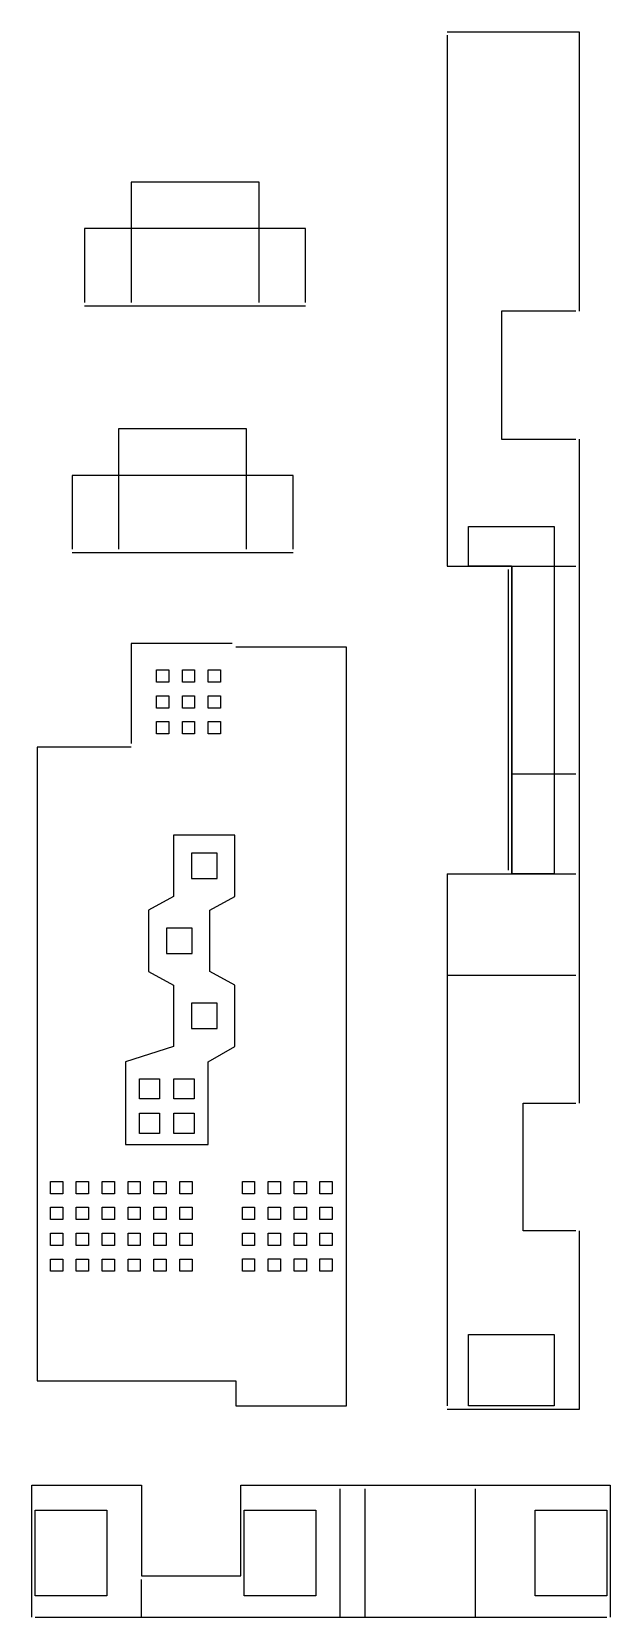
# Model space of a CAD drawing. Extents: x 63 to 144, y 38 to 260.
import ezdxf

# ---------------------------------------------------------------- set-up
doc = ezdxf.new("R2010")
doc.units = 0
doc.header["$MEASUREMENT"] = 0
for name, color, linetype in [('BOT_Deepen', 3, 'CONTINUOUS'), ('BOT_Partial_CutOut_45', 4, 'CONTINUOUS'), ('TOP_Deepen', 6, 'CONTINUOUS'), ('TOP_Full_CutOut_45', 5, 'CONTINUOUS'), ('TOP_Full_CutOut_90', 7, 'CONTINUOUS'), ('TOP_Partial_CutOut_45', 1, 'CONTINUOUS')]:
    doc.layers.add(name, color=color, linetype=linetype)

msp = doc.modelspace()

# ---------------------------------------------------------------- linework, layer by layer
at = {"layer": 'BOT_Deepen'}
for points in [[(100.859389, 221.859185), (100.858951, 232.219951), (94.358952, 232.219677), (94.358677, 238.719666), (76.442028, 238.718154), (76.442303, 232.218154), (69.942303, 232.21788), (69.94274, 221.85788)], [(99.114541, 187.288262), (99.114541, 197.649029), (92.614541, 197.649029), (92.614541, 204.149017), (74.697892, 204.148262), (74.697892, 197.648262), (68.197892, 197.648262), (68.197892, 187.288262)]]:
    msp.add_lwpolyline(points, dxfattribs=at)
at = {"layer": 'BOT_Partial_CutOut_45'}
for points in [[(120.676867, 184.941438), (138.676867, 184.941438)], [(76.476055, 159.596389), (63.297877, 159.596677), (63.294078, 70.816239), (91.102438, 70.815032), (91.102287, 67.318289), (106.576366, 67.314418), (106.58182, 173.594448), (91.106793, 173.593595)], [(129.726867, 155.841418), (138.676867, 155.841418)], [(120.676867, 127.661518), (138.676867, 127.661518)], [(109.193824, 37.699575), (109.193824, 55.699575)], [(124.668695, 37.699575), (124.668695, 55.699575)], [(77.888721, 37.699575), (77.888721, 42.999575)]]:
    msp.add_lwpolyline(points, dxfattribs=at)
at = {"layer": 'TOP_Deepen'}
for points in [[(129.676867, 184.941438), (123.676867, 184.941438), (123.676867, 190.491721), (135.676867, 190.491721), (135.676867, 184.941438), (135.676867, 141.844644), (129.726867, 141.844644), (129.726867, 184.941438), (129.726867, 155.841418), (129.726867, 141.844644)], [(90.975447, 138.663645), (90.975814, 147.237177), (82.40227, 147.237544), (82.401903, 138.664012), (78.901812, 136.737704), (78.901445, 128.164173), (82.40137, 126.237565), (82.401003, 117.664033), (75.645987, 115.492763), (75.645491, 103.909418), (87.22887, 103.908922), (87.229366, 115.492267), (90.974548, 117.663666), (90.974915, 126.237198), (87.474988, 128.163806), (87.475355, 136.737337), (90.975447, 138.663645)]]:
    msp.add_lwpolyline(points, dxfattribs=at)
for points in [[(135.676867, 67.314418), (123.676867, 67.314418), (123.676867, 77.314418), (135.676867, 77.314418)], [(63.038701, 40.699575), (63.038701, 52.699575), (73.038701, 52.699575), (73.038701, 40.699575)], [(92.292901, 40.699575), (92.292901, 52.699575), (102.292901, 52.699575), (102.292901, 40.699575)], [(133.018682, 40.699575), (133.018682, 52.699575), (143.018682, 52.699575), (143.018682, 40.699575)]]:
    msp.add_lwpolyline(points, close=True, dxfattribs=at)
at = {"layer": 'TOP_Full_CutOut_45'}
for points in [[(120.676867, 259.288171), (120.676867, 184.941438)], [(94.359389, 221.85891), (94.358952, 232.219677), (76.442303, 232.218154), (76.44274, 221.858154)], [(92.614541, 187.288262), (92.614541, 197.649029), (74.697892, 197.648262), (74.697892, 187.288262)], [(120.676867, 141.844644), (120.676867, 127.661518), (120.676867, 67.314418)], [(63.038701, 37.699575), (77.888721, 37.699575), (105.697081, 37.699575), (109.193824, 37.699575), (124.668695, 37.699575), (143.018682, 37.699575)]]:
    msp.add_lwpolyline(points, dxfattribs=at)
at = {"layer": 'TOP_Full_CutOut_90', "color": 7}
for points in [[(120.676867, 259.788171), (139.176867, 259.788171), (139.176867, 220.654458)], [(100.85941, 221.359185), (94.35941, 221.35891), (76.442761, 221.358154), (69.942761, 221.35788)], [(139.176867, 202.737809), (139.176867, 184.941438), (139.176867, 155.841418), (139.176867, 141.844644), (139.176867, 127.661518), (139.176867, 109.731193)], [(129.226867, 184.441438), (129.226867, 142.344644)], [(90.606793, 174.093595), (76.476055, 174.093595), (76.476055, 160.096374)], [(139.176867, 91.814544), (139.176867, 66.814418), (120.676867, 66.814418)], [(62.538701, 37.699575), (62.538701, 56.199575), (77.888721, 56.199575), (77.888721, 43.499575), (91.792901, 43.499575), (91.792901, 56.199575), (105.697081, 56.199575), (109.193824, 56.199575), (124.668695, 56.199575), (143.518682, 56.199575), (143.518682, 37.699575)]]:
    msp.add_lwpolyline(points, dxfattribs=at)
at = {"layer": 'TOP_Full_CutOut_90', "color": 0}
msp.add_lwpolyline([(99.114541, 186.788262), (92.614541, 186.788262), (74.697892, 186.788262), (68.197892, 186.788262)], dxfattribs=at)
at = {"layer": 'TOP_Full_CutOut_90', "color": 7}
for points in [[(81.719488, 170.396525), (81.719488, 168.676525), (79.999488, 168.676525), (79.999488, 170.396525)], [(85.339488, 170.396525), (85.339488, 168.676525), (83.619488, 168.676525), (83.619488, 170.396525)], [(88.959488, 170.396525), (88.959488, 168.676525), (87.239488, 168.676525), (87.239488, 170.396525)], [(81.719488, 166.776525), (81.719488, 165.056525), (79.999488, 165.056525), (79.999488, 166.776525)], [(85.339488, 166.776525), (85.339488, 165.056525), (83.619488, 165.056525), (83.619488, 166.776525)], [(88.959488, 166.776525), (88.959488, 165.056525), (87.239488, 165.056525), (87.239488, 166.776525)], [(81.719488, 163.156525), (81.719488, 161.436525), (79.999488, 161.436525), (79.999488, 163.156525)], [(85.339488, 163.156525), (85.339488, 161.436525), (83.619488, 161.436525), (83.619488, 163.156525)], [(88.959488, 163.156525), (88.959488, 161.436525), (87.239488, 161.436525), (87.239488, 163.156525)], [(66.874103, 98.742941), (66.874103, 97.022941), (65.154103, 97.022941), (65.154103, 98.742941)], [(70.494103, 98.742941), (70.494103, 97.022941), (68.774103, 97.022941), (68.774103, 98.742941)], [(74.114103, 98.742941), (74.114103, 97.022941), (72.394103, 97.022941), (72.394103, 98.742941)], [(77.734103, 98.742941), (77.734103, 97.022941), (76.014103, 97.022941), (76.014103, 98.742941)], [(81.354103, 98.742941), (81.354103, 97.022941), (79.634103, 97.022941), (79.634103, 98.742941)], [(84.974103, 98.742941), (84.974103, 97.022941), (83.254103, 97.022941), (83.254103, 98.742941)], [(93.740258, 98.747716), (93.740258, 97.027716), (92.020258, 97.027716), (92.020258, 98.747716)], [(97.360258, 98.747716), (97.360258, 97.027716), (95.640258, 97.027716), (95.640258, 98.747716)], [(100.980258, 98.747716), (100.980258, 97.027716), (99.260258, 97.027716), (99.260258, 98.747716)], [(104.600258, 98.747716), (104.600258, 97.027716), (102.880258, 97.027716), (102.880258, 98.747716)], [(66.874103, 95.122941), (66.874103, 93.402941), (65.154103, 93.402941), (65.154103, 95.122941)], [(70.494103, 95.122941), (70.494103, 93.402941), (68.774103, 93.402941), (68.774103, 95.122941)], [(74.114103, 95.122941), (74.114103, 93.402941), (72.394103, 93.402941), (72.394103, 95.122941)], [(77.734103, 95.122941), (77.734103, 93.402941), (76.014103, 93.402941), (76.014103, 95.122941)], [(81.354103, 95.122941), (81.354103, 93.402941), (79.634103, 93.402941), (79.634103, 95.122941)], [(84.974103, 95.122941), (84.974103, 93.402941), (83.254103, 93.402941), (83.254103, 95.122941)], [(93.740258, 95.127716), (93.740258, 93.407716), (92.020258, 93.407716), (92.020258, 95.127716)], [(97.360258, 95.127716), (97.360258, 93.407716), (95.640258, 93.407716), (95.640258, 95.127716)], [(100.980258, 95.127716), (100.980258, 93.407716), (99.260258, 93.407716), (99.260258, 95.127716)], [(104.600258, 95.127716), (104.600258, 93.407716), (102.880258, 93.407716), (102.880258, 95.127716)], [(66.874103, 91.502941), (66.874103, 89.782941), (65.154103, 89.782941), (65.154103, 91.502941)], [(70.494103, 91.502941), (70.494103, 89.782941), (68.774103, 89.782941), (68.774103, 91.502941)], [(74.114103, 91.502941), (74.114103, 89.782941), (72.394103, 89.782941), (72.394103, 91.502941)], [(77.734103, 91.502941), (77.734103, 89.782941), (76.014103, 89.782941), (76.014103, 91.502941)], [(81.354103, 91.502941), (81.354103, 89.782941), (79.634103, 89.782941), (79.634103, 91.502941)], [(84.974103, 91.502941), (84.974103, 89.782941), (83.254103, 89.782941), (83.254103, 91.502941)], [(93.740258, 91.507716), (93.740258, 89.787716), (92.020258, 89.787716), (92.020258, 91.507716)], [(97.360258, 91.507716), (97.360258, 89.787716), (95.640258, 89.787716), (95.640258, 91.507716)], [(100.980258, 91.507716), (100.980258, 89.787716), (99.260258, 89.787716), (99.260258, 91.507716)], [(104.600258, 91.507716), (104.600258, 89.787716), (102.880258, 89.787716), (102.880258, 91.507716)], [(66.874103, 87.882941), (66.874103, 86.162941), (65.154103, 86.162941), (65.154103, 87.882941)], [(70.494103, 87.882941), (70.494103, 86.162941), (68.774103, 86.162941), (68.774103, 87.882941)], [(74.114103, 87.882941), (74.114103, 86.162941), (72.394103, 86.162941), (72.394103, 87.882941)], [(77.734103, 87.882941), (77.734103, 86.162941), (76.014103, 86.162941), (76.014103, 87.882941)], [(81.354103, 87.882941), (81.354103, 86.162941), (79.634103, 86.162941), (79.634103, 87.882941)], [(84.974103, 87.882941), (84.974103, 86.162941), (83.254103, 86.162941), (83.254103, 87.882941)], [(93.740258, 87.887716), (93.740258, 86.167716), (92.020258, 86.167716), (92.020258, 87.887716)], [(97.360258, 87.887716), (97.360258, 86.167716), (95.640258, 86.167716), (95.640258, 87.887716)], [(100.980258, 87.887716), (100.980258, 86.167716), (99.260258, 86.167716), (99.260258, 87.887716)], [(104.600258, 87.887716), (104.600258, 86.167716), (102.880258, 86.167716), (102.880258, 87.887716)]]:
    msp.add_lwpolyline(points, close=True, dxfattribs=at)
at = {"layer": 'TOP_Full_CutOut_90'}
for points in [[(84.90201, 141.163905), (88.475554, 141.163752), (88.475707, 144.737284), (84.902163, 144.737437), (84.90201, 141.163905)], [(81.401552, 130.664066), (84.975095, 130.663913), (84.975248, 134.237444), (81.401705, 134.237597), (81.401552, 130.664066)], [(84.90111, 120.163926), (88.474655, 120.163773), (88.474808, 123.737305), (84.901263, 123.737458), (84.90111, 120.163926)]]:
    msp.add_lwpolyline(points, dxfattribs=at)
for points in [[(77.607518, 113.131014), (80.437532, 113.130892), (80.437578, 110.300877), (77.607396, 110.300988)], [(85.267529, 113.130704), (85.267407, 110.300701), (82.437821, 110.300813), (82.437935, 113.130826)], [(77.607221, 105.471), (77.607343, 108.301006), (80.437597, 108.300887), (80.437642, 105.470878)], [(85.267227, 105.470671), (82.437652, 105.470793), (82.437765, 108.300803), (85.267349, 108.300684)]]:
    msp.add_lwpolyline(points, close=True, dxfattribs=at)
at = {"layer": 'TOP_Partial_CutOut_45'}
for points in [[(138.676867, 220.654458), (128.3161, 220.654458), (128.316867, 202.737809), (138.676867, 202.737809)], [(120.676867, 141.844644), (138.676867, 141.844644)], [(138.676867, 91.814544), (131.321615, 91.814544), (131.320848, 109.731193), (138.681615, 109.731193)], [(105.697081, 37.699575), (105.697081, 55.699575)]]:
    msp.add_lwpolyline(points, dxfattribs=at)

doc.saveas('drawing.dxf')
